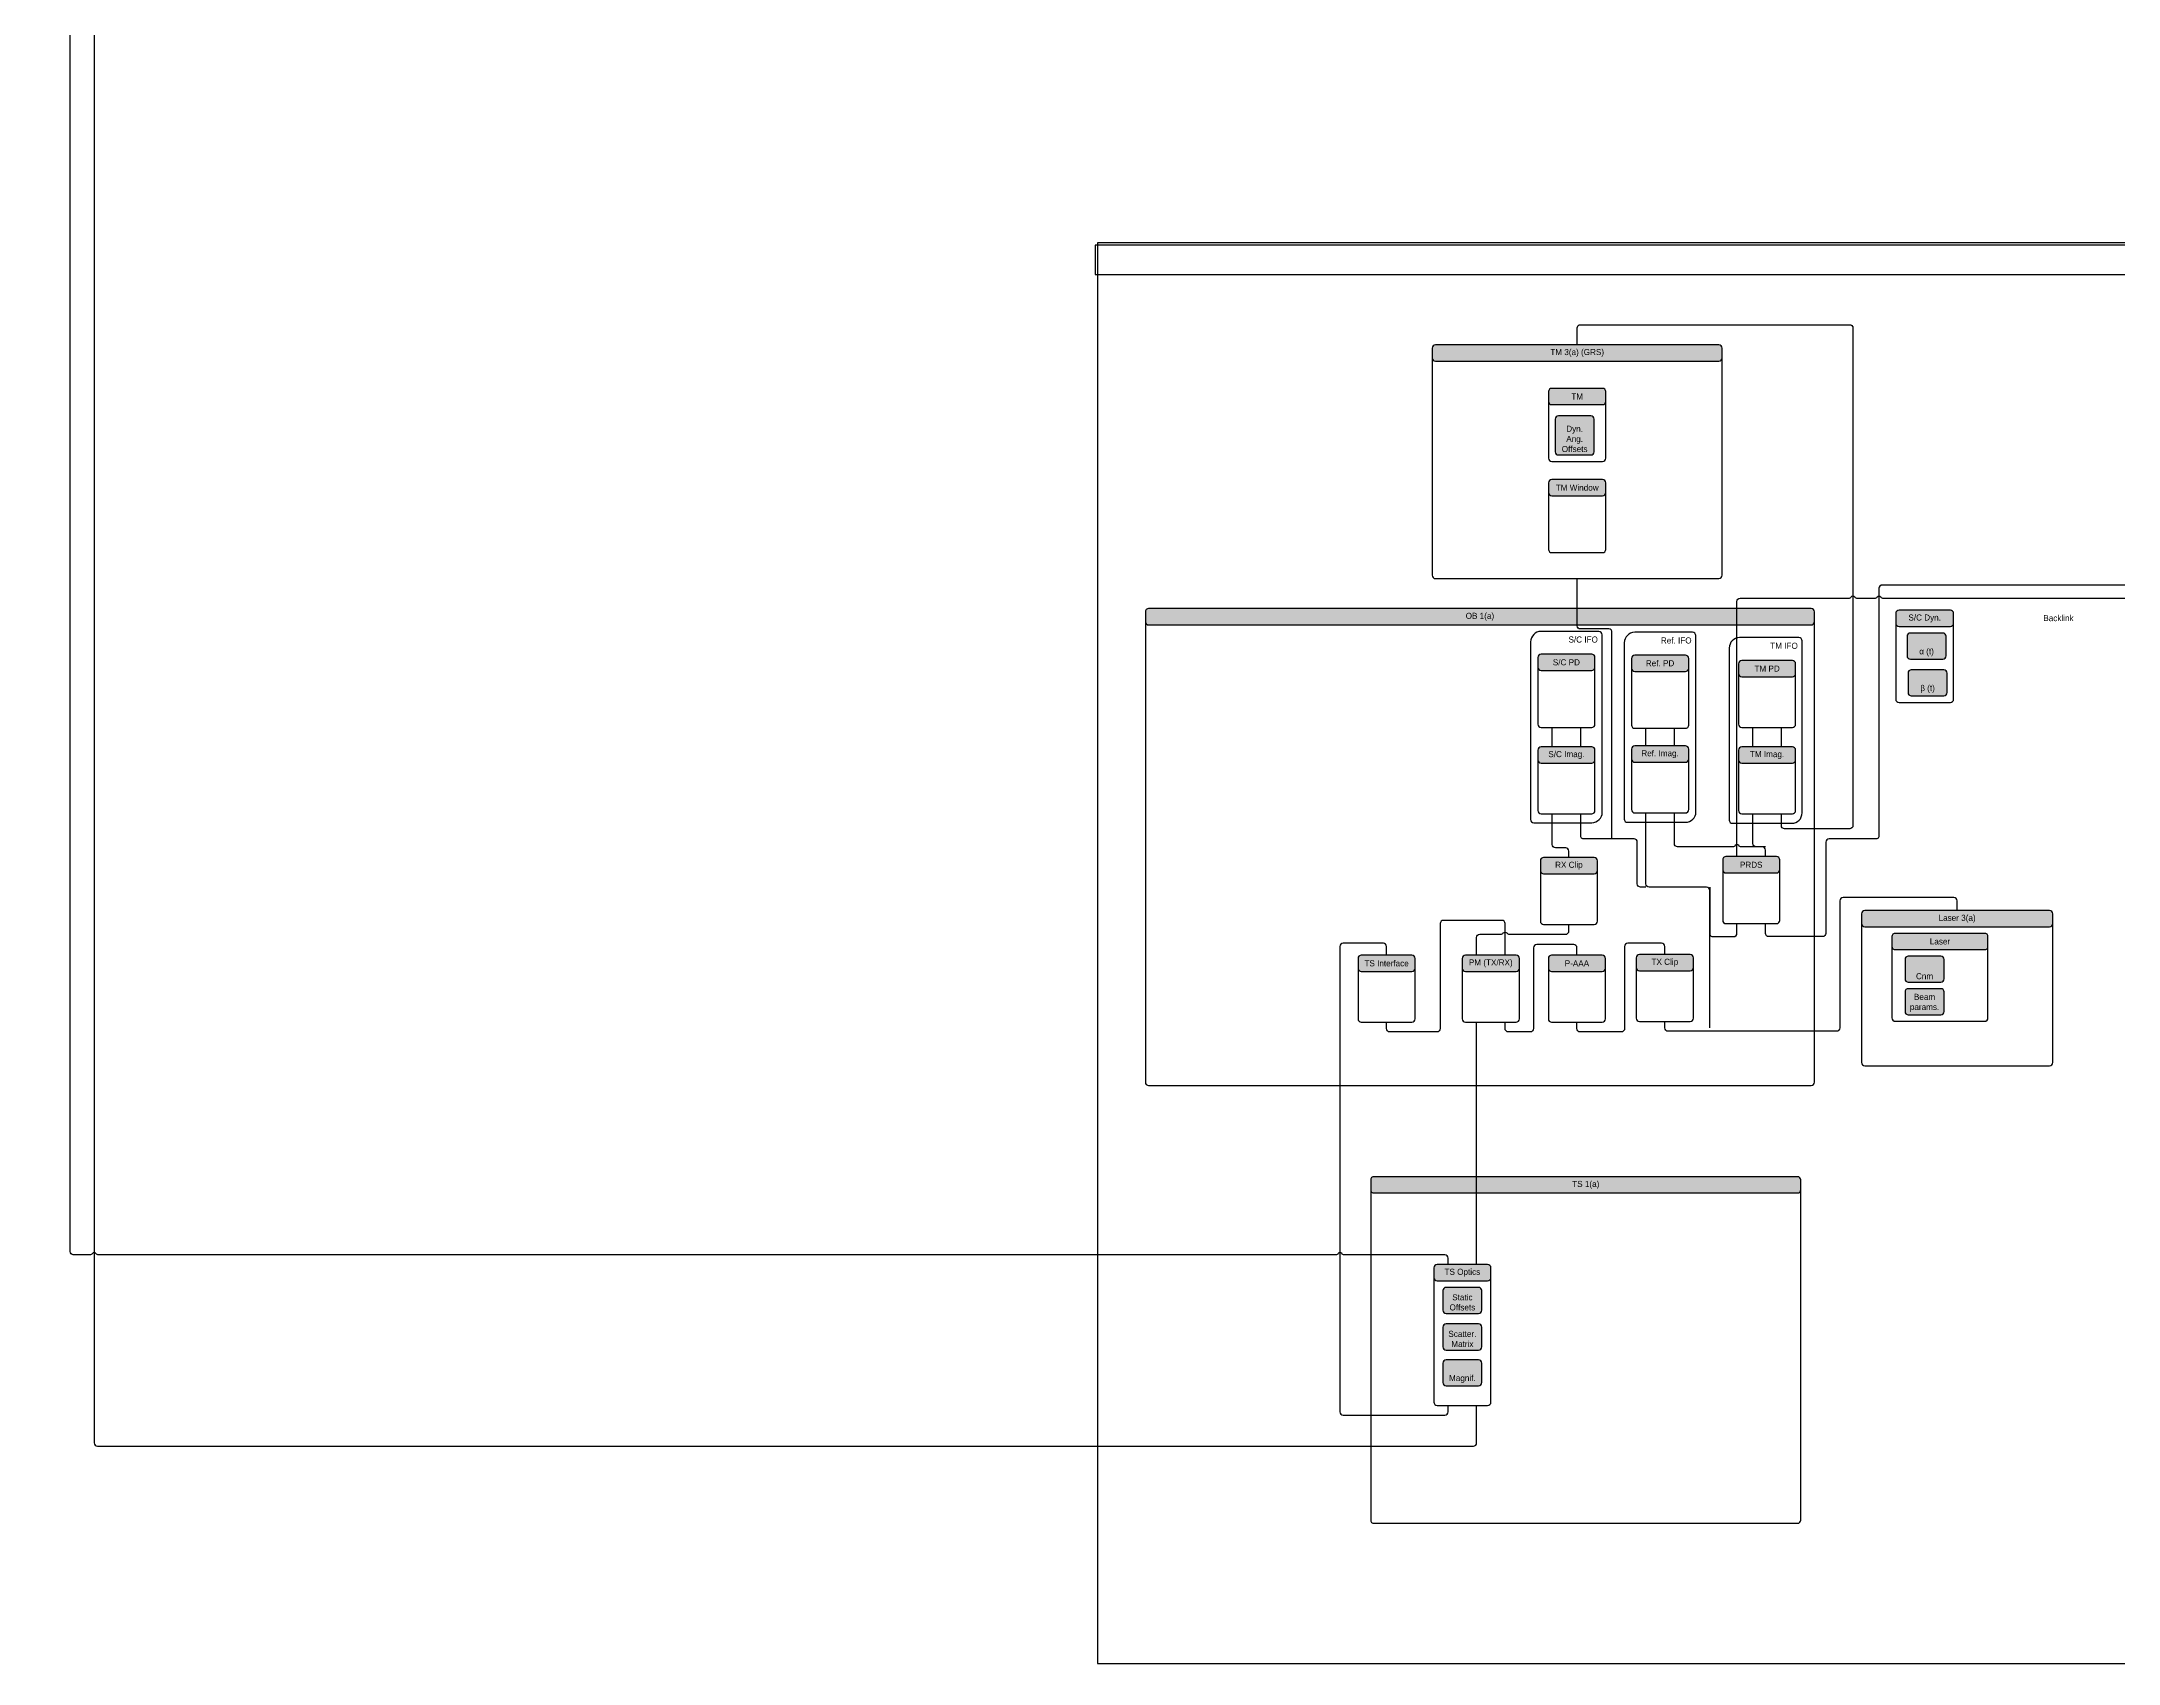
# Model space of a CAD drawing. Extents: x 0.7 to 97.6, y 0.4 to 62.8.
# Drawn here: x 7.48 to 47.35, y 0.45 to 31.59 of the extents above; entities that cross this region are included whole.
import ezdxf

# ---------------------------------------------------------------- set-up
doc = ezdxf.new("R2010")
doc.units = 0
doc.header["$MEASUREMENT"] = 0
for name, color, linetype in [('CONNECTOR', 7, 'CONTINUOUS'), ('FUNCTION_CONTAINER_GROUP', 252, 'CONTINUOUS'), ('FUNCTION_CONTAINERS', 251, 'CONTINUOUS'), ('INPUTS', 7, 'CONTINUOUS'), ('LASER', 7, 'CONTINUOUS'), ('OB', 251, 'CONTINUOUS'), ('S_C', 250, 'CONTINUOUS'), ('TM', 251, 'CONTINUOUS'), ('TS', 251, 'CONTINUOUS')]:
    doc.layers.add(name, color=color, linetype=linetype)
doc.styles.get("Standard").update_dxf_attribs({"font": 'txt.shx'})

msp = doc.modelspace()

# ---------------------------------------------------------------- hatches: boundary and pattern name
at = {"layer": 'FUNCTION_CONTAINERS'}
h = msp.add_hatch(color=253, dxfattribs=at)
h.paths.add_polyline_path([(36.476, 24.616), (37.447, 24.616, 0.414214), (37.51, 24.679), (37.51, 24.866, 0.414214), (37.447, 24.929), (36.962, 24.929), (36.476, 24.929, 0.414214), (36.413, 24.866), (36.413, 24.679, 0.414214)])
edge = h.paths.add_edge_path(flags=0)
edge = h.paths.add_edge_path(flags=0)
edge = h.paths.add_edge_path(flags=0)
h = msp.add_hatch(color=253, dxfattribs=at)
h.paths.add_polyline_path([(36.476, 22.866), (37.447, 22.866, 0.414214), (37.51, 22.929), (37.51, 23.116, 0.414214), (37.447, 23.179), (36.962, 23.179), (36.476, 23.179, 0.414214), (36.413, 23.116), (36.413, 22.929, 0.414214)])
edge = h.paths.add_edge_path(flags=0)
edge = h.paths.add_edge_path(flags=0)
edge = h.paths.add_edge_path(flags=0)
h = msp.add_hatch(color=253, dxfattribs=at)
h.paths.add_polyline_path([(43.14, 20.355), (44.125, 20.355, 0.414214), (44.188, 20.418), (44.188, 20.605, 0.414214), (44.125, 20.668), (43.633, 20.668), (43.14, 20.668, 0.414214), (43.077, 20.605), (43.077, 20.418, 0.414214)])
edge = h.paths.add_edge_path(flags=0)
edge = h.paths.add_edge_path(flags=0)
edge = h.paths.add_edge_path(flags=0)
h = msp.add_hatch(color=253, dxfattribs=at)
h.paths.add_polyline_path([(36.27, 19.511), (37.241, 19.511, 0.414214), (37.303, 19.574), (37.303, 19.761, 0.414214), (37.241, 19.824), (36.755, 19.824), (36.27, 19.824, 0.414214), (36.207, 19.761), (36.207, 19.574, 0.414214)])
edge = h.paths.add_edge_path(flags=0)
edge = h.paths.add_edge_path(flags=0)
edge = h.paths.add_edge_path(flags=0)
h = msp.add_hatch(color=253, dxfattribs=at)
h.paths.add_polyline_path([(38.068, 19.494), (39.039, 19.494, 0.414214), (39.102, 19.556), (39.102, 19.744, 0.414214), (39.039, 19.806), (38.553, 19.806), (38.068, 19.806, 0.414214), (38.005, 19.744), (38.005, 19.556, 0.414214)])
edge = h.paths.add_edge_path(flags=0)
edge = h.paths.add_edge_path(flags=0)
edge = h.paths.add_edge_path(flags=0)
h = msp.add_hatch(color=253, dxfattribs=at)
h.paths.add_polyline_path([(40.121, 19.392), (41.092, 19.392, 0.414214), (41.155, 19.454), (41.155, 19.642, 0.414214), (41.092, 19.704), (40.607, 19.704), (40.121, 19.704, 0.414214), (40.059, 19.642), (40.059, 19.454, 0.414214)])
edge = h.paths.add_edge_path(flags=0)
edge = h.paths.add_edge_path(flags=0)
edge = h.paths.add_edge_path(flags=0)
h = msp.add_hatch(color=253, dxfattribs=at)
h.paths.add_polyline_path([(36.27, 17.731), (37.241, 17.731, 0.414214), (37.303, 17.794), (37.303, 17.981, 0.414214), (37.241, 18.044), (36.755, 18.044), (36.27, 18.044, 0.414214), (36.207, 17.981), (36.207, 17.794, 0.414214)])
edge = h.paths.add_edge_path(flags=0)
edge = h.paths.add_edge_path(flags=0)
edge = h.paths.add_edge_path(flags=0)
h = msp.add_hatch(color=253, dxfattribs=at)
h.paths.add_polyline_path([(38.068, 17.749), (39.039, 17.749, 0.414214), (39.102, 17.812), (39.102, 17.999, 0.414214), (39.039, 18.062), (38.553, 18.062), (38.068, 18.062, 0.414214), (38.005, 17.999), (38.005, 17.812, 0.414214)])
edge = h.paths.add_edge_path(flags=0)
edge = h.paths.add_edge_path(flags=0)
edge = h.paths.add_edge_path(flags=0)
h = msp.add_hatch(color=253, dxfattribs=at)
h.paths.add_polyline_path([(40.121, 17.731), (41.092, 17.731, 0.414214), (41.155, 17.794), (41.155, 17.981, 0.414214), (41.092, 18.044), (40.607, 18.044), (40.121, 18.044, 0.414214), (40.059, 17.981), (40.059, 17.794, 0.414214)])
edge = h.paths.add_edge_path(flags=0)
edge = h.paths.add_edge_path(flags=0)
edge = h.paths.add_edge_path(flags=0)
h = msp.add_hatch(color=253, dxfattribs=at)
h.paths.add_polyline_path([(36.318, 15.606), (37.289, 15.606, 0.414214), (37.352, 15.669), (37.352, 15.856, 0.414214), (37.289, 15.919), (36.803, 15.919), (36.318, 15.919, 0.414214), (36.255, 15.856), (36.255, 15.669, 0.414214)])
edge = h.paths.add_edge_path(flags=0)
edge = h.paths.add_edge_path(flags=0)
edge = h.paths.add_edge_path(flags=0)
h = msp.add_hatch(color=253, dxfattribs=at)
h.paths.add_polyline_path([(39.818, 15.624), (40.789, 15.624, 0.414214), (40.852, 15.687), (40.852, 15.874, 0.414214), (40.789, 15.937), (40.303, 15.937), (39.818, 15.937, 0.414214), (39.755, 15.874), (39.755, 15.687, 0.414214)])
edge = h.paths.add_edge_path(flags=0)
edge = h.paths.add_edge_path(flags=0)
edge = h.paths.add_edge_path(flags=0)
h = msp.add_hatch(color=253, dxfattribs=at)
h.paths.add_polyline_path([(43.068, 14.151), (44.785, 14.151, 0.414214), (44.847, 14.214), (44.847, 14.401, 0.414214), (44.785, 14.464), (43.926, 14.464), (43.068, 14.464, 0.414214), (43.005, 14.401), (43.005, 14.214, 0.414214)])
edge = h.paths.add_edge_path(flags=0)
edge = h.paths.add_edge_path(flags=0)
edge = h.paths.add_edge_path(flags=0)
h = msp.add_hatch(color=253, dxfattribs=at)
h.paths.add_polyline_path([(32.818, 13.731), (33.789, 13.731, 0.414214), (33.852, 13.794), (33.852, 13.981, 0.414214), (33.789, 14.044), (33.303, 14.044), (32.818, 14.044, 0.414214), (32.755, 13.981), (32.755, 13.794, 0.414214)])
edge = h.paths.add_edge_path(flags=0)
edge = h.paths.add_edge_path(flags=0)
edge = h.paths.add_edge_path(flags=0)
h = msp.add_hatch(color=253, dxfattribs=at)
h.paths.add_polyline_path([(34.818, 13.731), (35.789, 13.731, 0.414214), (35.852, 13.794), (35.852, 13.981, 0.414214), (35.789, 14.044), (35.303, 14.044), (34.818, 14.044, 0.414214), (34.755, 13.981), (34.755, 13.794, 0.414214)])
edge = h.paths.add_edge_path(flags=0)
edge = h.paths.add_edge_path(flags=0)
edge = h.paths.add_edge_path(flags=0)
h = msp.add_hatch(color=253, dxfattribs=at)
h.paths.add_polyline_path([(36.471, 13.731), (37.443, 13.731, 0.414214), (37.505, 13.794), (37.505, 13.981, 0.414214), (37.443, 14.044), (36.957, 14.044), (36.471, 14.044, 0.414214), (36.409, 13.981), (36.409, 13.794, 0.414214)])
edge = h.paths.add_edge_path(flags=0)
edge = h.paths.add_edge_path(flags=0)
edge = h.paths.add_edge_path(flags=0)
h = msp.add_hatch(color=253, dxfattribs=at)
h.paths.add_polyline_path([(38.159, 13.744), (39.13, 13.744, 0.414214), (39.193, 13.807), (39.193, 13.994, 0.414214), (39.13, 14.057), (38.645, 14.057), (38.159, 14.057, 0.414214), (38.096, 13.994), (38.096, 13.807, 0.414214)])
edge = h.paths.add_edge_path(flags=0)
edge = h.paths.add_edge_path(flags=0)
edge = h.paths.add_edge_path(flags=0)
h = msp.add_hatch(color=253, dxfattribs=at)
h.paths.add_polyline_path([(34.272, 7.791), (35.243, 7.791, 0.414214), (35.306, 7.854), (35.306, 8.041, 0.414214), (35.243, 8.104), (34.758, 8.104), (34.272, 8.104, 0.414214), (34.21, 8.041), (34.21, 7.854, 0.414214)])
edge = h.paths.add_edge_path(flags=0)
edge = h.paths.add_edge_path(flags=0)
edge = h.paths.add_edge_path(flags=0)
at = {"layer": 'INPUTS'}
for points in [[(36.601, 23.649), (37.226, 23.649, 0.414214), (37.288, 23.711), (37.288, 24.339, 0.414214), (37.226, 24.401), (36.601, 24.401, 0.414214), (36.538, 24.339), (36.538, 23.711, 0.414214)], [(43.357, 19.73), (43.982, 19.73, 0.414214), (44.044, 19.793), (44.044, 20.168, 0.414214), (43.982, 20.23), (43.357, 20.23, 0.414214), (43.294, 20.168), (43.294, 19.793, 0.414214)], [(43.375, 19.024), (44, 19.024, 0.414214), (44.063, 19.087), (44.063, 19.462, 0.414214), (44, 19.524), (43.375, 19.524, 0.414214), (43.313, 19.462), (43.313, 19.087, 0.414214)], [(43.318, 13.526), (43.943, 13.526, 0.414214), (44.005, 13.589), (44.005, 13.964, 0.414214), (43.943, 14.026), (43.318, 14.026, 0.414214), (43.255, 13.964), (43.255, 13.589, 0.414214)], [(43.318, 12.901), (43.943, 12.901, 0.414214), (44.005, 12.964), (44.005, 13.339, 0.414214), (43.943, 13.401), (43.318, 13.401, 0.414214), (43.255, 13.339), (43.255, 12.964, 0.414214)], [(34.445, 7.166), (35.07, 7.166, 0.414214), (35.133, 7.229), (35.133, 7.604, 0.414214), (35.07, 7.666), (34.445, 7.666, 0.414214), (34.383, 7.604), (34.383, 7.229, 0.414214)], [(34.445, 6.464), (35.07, 6.464, 0.414214), (35.133, 6.526), (35.133, 6.901, 0.414214), (35.07, 6.964), (34.445, 6.964, 0.414214), (34.383, 6.901), (34.383, 6.526, 0.414214)], [(34.445, 5.776), (35.07, 5.776, 0.414214), (35.133, 5.839), (35.133, 6.214, 0.414214), (35.07, 6.276), (34.445, 6.276, 0.414214), (34.383, 6.214), (34.383, 5.839, 0.414214)]]:
    msp.add_hatch(color=254, dxfattribs=at).paths.add_polyline_path(points)
at = {"layer": 'LASER'}
h = msp.add_hatch(color=110, dxfattribs=at)
h.paths.add_polyline_path([(42.483, 14.589), (46.028, 14.589, 0.414214), (46.09, 14.651), (46.09, 14.839, 0.414214), (46.028, 14.901), (44.255, 14.901), (42.483, 14.901, 0.414214), (42.42, 14.839), (42.42, 14.651, 0.414214)])
edge = h.paths.add_edge_path(flags=0)
edge = h.paths.add_edge_path(flags=0)
edge = h.paths.add_edge_path(flags=0)
at = {"layer": 'OB'}
h = msp.add_hatch(color=7, dxfattribs=at)
h.paths.add_polyline_path([(28.735, 20.386), (41.454, 20.386, 0.414214), (41.517, 20.449), (41.517, 20.636, 0.414214), (41.454, 20.699), (35.095, 20.699), (28.735, 20.699, 0.414214), (28.673, 20.636), (28.673, 20.449, 0.414214)])
edge = h.paths.add_edge_path(flags=0)
edge = h.paths.add_edge_path(flags=0)
edge = h.paths.add_edge_path(flags=0)
at = {"layer": 'TM'}
h = msp.add_hatch(color=253, dxfattribs=at)
h.paths.add_polyline_path([(34.24, 25.452), (39.684, 25.452, 0.414214), (39.746, 25.515), (39.746, 25.702, 0.414214), (39.684, 25.765), (36.962, 25.765), (34.24, 25.765, 0.414214), (34.177, 25.702), (34.177, 25.515, 0.414214)])
edge = h.paths.add_edge_path(flags=0)
edge = h.paths.add_edge_path(flags=0)
edge = h.paths.add_edge_path(flags=0)
at = {"layer": 'TS'}
h = msp.add_hatch(color=253, dxfattribs=at)
h.paths.add_polyline_path([(33.061, 9.479), (41.193, 9.479, 0.414214), (41.255, 9.541), (41.255, 9.729, 0.414214), (41.193, 9.791), (37.127, 9.791), (33.061, 9.791, 0.414214), (32.998, 9.729), (32.998, 9.541, 0.414214)])
edge = h.paths.add_edge_path(flags=0)
edge = h.paths.add_edge_path(flags=0)
edge = h.paths.add_edge_path(flags=0)

# ---------------------------------------------------------------- linework, layer by layer
at = {"layer": 'CONNECTOR', "linetype": 'CONTINUOUS'}
for p, q in [((36.481, 18.044), (36.481, 18.419)), ((37.029, 18.044), (37.029, 18.419)), ((38.279, 18.062), (38.279, 18.401)), ((38.827, 18.062), (38.827, 18.401)), ((40.333, 18.044), (40.333, 18.419)), ((40.881, 18.044), (40.881, 18.419))]:
    msp.add_line(p, q, dxfattribs=at)
for points in [[(7.484, 43.113), (7.484, 43.238, -0.414214), (7.546, 43.301), (8.431, 43.301, -0.414214), (8.493, 43.238), (8.493, 4.682, 0.414214), (8.556, 4.619), (34.969, 4.619, 0.414214), (35.032, 4.682), (35.032, 5.401)], [(34.484, 8.104), (34.484, 8.229, 0.414214), (34.421, 8.291), (32.491, 8.291, -0.236068), (32.441, 8.316, 0.5), (32.375, 8.316, -0.236068), (32.325, 8.291), (8.577, 8.291, -0.236068), (8.527, 8.316, 0.5), (8.46, 8.316, -0.236068), (8.41, 8.291), (8.094, 8.291, -0.414214), (8.032, 8.354), (8.032, 40.411)], [(36.962, 25.765), (36.962, 26.089, -0.414214), (37.024, 26.151), (42.193, 26.151, -0.414214), (42.255, 26.089), (42.255, 16.533, -0.414214), (42.193, 16.47), (40.943, 16.47, -0.414214), (40.881, 16.533), (40.881, 16.759)], [(37.63, 16.276), (37.63, 20.245, 0.414214), (37.568, 20.308), (37.024, 20.308, -0.414214), (36.962, 20.37), (36.962, 21.276)], [(59.571, 15.951), (59.571, 16.214, 0.414214), (59.508, 16.276), (59.193, 16.276, -0.414214), (59.13, 16.339), (59.13, 21.089, 0.414214), (59.068, 21.151), (56.586, 21.151, -0.236068), (56.536, 21.176, 0.5), (56.47, 21.176, -0.236068), (56.42, 21.151), (42.818, 21.151, 0.414214), (42.755, 21.089), (42.755, 16.339, -0.414214), (42.693, 16.276), (41.797, 16.276, 0.414214), (41.734, 16.214), (41.734, 14.464, -0.414214), (41.672, 14.401), (40.64, 14.401, -0.414214), (40.577, 14.464), (40.577, 14.651)], [(40.029, 15.937), (40.029, 20.839, -0.414214), (40.092, 20.901), (42.172, 20.901, 0.236068), (42.222, 20.926, -0.5), (42.289, 20.926, 0.236068), (42.339, 20.901), (42.672, 20.901, 0.236068), (42.722, 20.926, -0.5), (42.789, 20.926, 0.236068), (42.839, 20.901), (56.42, 20.901, 0.236068)], [(36.803, 15.919), (36.803, 16.044, 0.414214), (36.741, 16.106), (36.544, 16.106, -0.414214), (36.481, 16.169), (36.481, 16.759)], [(38.279, 15.352), (38.179, 15.352, -0.414214), (38.116, 15.414), (38.116, 16.214, 0.414214), (38.054, 16.276), (37.092, 16.276, -0.414214), (37.029, 16.339), (37.029, 16.759)], [(39.505, 12.651), (39.505, 15.289, 0.414214), (39.443, 15.352), (38.342, 15.352, -0.414214), (38.279, 15.414), (38.279, 16.776)], [(40.577, 15.937), (40.577, 16.062, 0.414214), (40.515, 16.124), (40.113, 16.124, -0.236068), (40.063, 16.149, 0.5), (39.996, 16.149, -0.236068), (39.946, 16.124), (38.89, 16.124, -0.414214), (38.827, 16.187), (38.827, 16.776)], [(40.577, 16.124), (40.395, 16.124, -0.414214), (40.333, 16.187), (40.333, 16.759)], [(44.255, 14.901), (44.255, 15.089, 0.414214), (44.193, 15.151), (42.068, 15.151, 0.414214), (42.005, 15.089), (42.005, 12.647, -0.414214), (41.943, 12.584), (38.707, 12.584, -0.414214), (38.645, 12.647), (38.645, 12.772)], [(39.505, 15.352), (39.505, 14.464, 0.414214), (39.568, 14.401), (39.967, 14.401, 0.414214), (40.029, 14.464), (40.029, 14.651)], [(35.577, 14.044), (35.577, 14.651, 0.414214), (35.515, 14.714), (34.396, 14.714, 0.414214), (34.333, 14.651), (34.333, 12.634, -0.414214), (34.271, 12.571), (33.366, 12.571, -0.414214), (33.303, 12.634), (33.303, 12.759)], [(35.029, 14.044), (35.029, 14.384, -0.414214), (35.092, 14.446), (35.494, 14.446, 0.236068), (35.544, 14.471, -0.5), (35.611, 14.471, 0.236068), (35.661, 14.446), (36.741, 14.446, 0.414214), (36.803, 14.509), (36.803, 14.634)], [(33.303, 14.044), (33.303, 14.214, 0.414214), (33.241, 14.276), (32.47, 14.276, 0.414214), (32.408, 14.214), (32.408, 5.276, 0.414214), (32.47, 5.214), (34.421, 5.214, 0.414214), (34.484, 5.276), (34.484, 5.401)], [(36.957, 14.044), (36.957, 14.188, 0.414214), (36.895, 14.25), (36.185, 14.25, 0.414214), (36.122, 14.188), (36.122, 12.634, -0.414214), (36.06, 12.571), (35.64, 12.571, -0.414214), (35.577, 12.634), (35.577, 12.759)], [(38.645, 14.057), (38.645, 14.214, 0.414214), (38.582, 14.276), (37.935, 14.276, 0.414214), (37.872, 14.214), (37.872, 12.634, -0.414214), (37.81, 12.571), (37.02, 12.571, -0.414214), (36.957, 12.634), (36.957, 12.759)], [(35.032, 8.104), (35.032, 8.29, 0.414214), (35.031, 8.291, -0.414214), (35.029, 8.293), (35.029, 12.759)]]:
    msp.add_lwpolyline(points, format="xyb", dxfattribs=at)
at = {"layer": 'FUNCTION_CONTAINER_GROUP', "linetype": 'CONTINUOUS'}
for points in [[(36.13, 16.589), (37.243, 16.589, 0.4142), (37.443, 16.789), (37.443, 20.199, 0.414214), (37.38, 20.261), (36.268, 20.261, 0.4142), (36.068, 20.061), (36.068, 16.651, 0.414214)], [(37.928, 16.596), (39.041, 16.596, 0.4142), (39.241, 16.796), (39.241, 20.181, 0.414214), (39.178, 20.244), (38.066, 20.244, 0.4142), (37.866, 20.044), (37.866, 16.658, 0.414214)], [(39.943, 16.577), (41.08, 16.577, 0.4142), (41.28, 16.777), (41.28, 20.079, 0.414214), (41.217, 20.142), (40.08, 20.142, 0.4142), (39.88, 19.942), (39.88, 16.64, 0.414214)]]:
    msp.add_lwpolyline(points, format="xyb", close=True, dxfattribs=at)
at = {"layer": 'FUNCTION_CONTAINERS', "linetype": 'CONTINUOUS'}
for points in [[(36.476, 23.524), (36.962, 23.524), (37.447, 23.524, 0.414214), (37.51, 23.586), (37.51, 24.866, 0.414214), (37.447, 24.929), (36.962, 24.929), (36.476, 24.929, 0.414214), (36.413, 24.866), (36.413, 23.586, 0.414214)], [(36.476, 24.616), (37.447, 24.616, 0.414214), (37.51, 24.679), (37.51, 24.866, 0.414214), (37.447, 24.929), (36.962, 24.929), (36.476, 24.929, 0.414214), (36.413, 24.866), (36.413, 24.679, 0.414214)], [(36.476, 21.774), (36.962, 21.774), (37.447, 21.774, 0.414214), (37.51, 21.836), (37.51, 23.116, 0.414214), (37.447, 23.179), (36.962, 23.179), (36.476, 23.179, 0.414214), (36.413, 23.116), (36.413, 21.836, 0.414214)], [(36.476, 22.866), (37.447, 22.866, 0.414214), (37.51, 22.929), (37.51, 23.116, 0.414214), (37.447, 23.179), (36.962, 23.179), (36.476, 23.179, 0.414214), (36.413, 23.116), (36.413, 22.929, 0.414214)], [(43.14, 18.899), (43.633, 18.899), (44.125, 18.899, 0.414214), (44.188, 18.962), (44.188, 20.605, 0.414214), (44.125, 20.668), (43.633, 20.668), (43.14, 20.668, 0.414214), (43.077, 20.605), (43.077, 18.962, 0.414214)], [(43.14, 20.355), (44.125, 20.355, 0.414214), (44.188, 20.418), (44.188, 20.605, 0.414214), (44.125, 20.668), (43.633, 20.668), (43.14, 20.668, 0.414214), (43.077, 20.605), (43.077, 20.418, 0.414214)], [(36.27, 18.419), (36.755, 18.419), (37.241, 18.419, 0.414214), (37.303, 18.481), (37.303, 19.761, 0.414214), (37.241, 19.824), (36.755, 19.824), (36.27, 19.824, 0.414214), (36.207, 19.761), (36.207, 18.481, 0.414214)], [(36.27, 19.511), (37.241, 19.511, 0.414214), (37.303, 19.574), (37.303, 19.761, 0.414214), (37.241, 19.824), (36.755, 19.824), (36.27, 19.824, 0.414214), (36.207, 19.761), (36.207, 19.574, 0.414214)], [(38.068, 18.401), (38.553, 18.401), (39.039, 18.401, 0.414214), (39.102, 18.464), (39.102, 19.744, 0.414214), (39.039, 19.806), (38.553, 19.806), (38.068, 19.806, 0.414214), (38.005, 19.744), (38.005, 18.464, 0.414214)], [(38.068, 19.494), (39.039, 19.494, 0.414214), (39.102, 19.556), (39.102, 19.744, 0.414214), (39.039, 19.806), (38.553, 19.806), (38.068, 19.806, 0.414214), (38.005, 19.744), (38.005, 19.556, 0.414214)], [(40.121, 18.419), (40.607, 18.419), (41.092, 18.419, 0.414214), (41.155, 18.481), (41.155, 19.642, 0.414214), (41.092, 19.704), (40.607, 19.704), (40.121, 19.704, 0.414214), (40.059, 19.642), (40.059, 18.481, 0.414214)], [(40.121, 19.392), (41.092, 19.392, 0.414214), (41.155, 19.454), (41.155, 19.642, 0.414214), (41.092, 19.704), (40.607, 19.704), (40.121, 19.704, 0.414214), (40.059, 19.642), (40.059, 19.454, 0.414214)], [(36.27, 16.759), (36.755, 16.759), (37.241, 16.759, 0.414214), (37.303, 16.821), (37.303, 17.981, 0.414214), (37.241, 18.044), (36.755, 18.044), (36.27, 18.044, 0.414214), (36.207, 17.981), (36.207, 16.821, 0.414214)], [(36.27, 17.731), (37.241, 17.731, 0.414214), (37.303, 17.794), (37.303, 17.981, 0.414214), (37.241, 18.044), (36.755, 18.044), (36.27, 18.044, 0.414214), (36.207, 17.981), (36.207, 17.794, 0.414214)], [(38.068, 16.776), (38.553, 16.776), (39.039, 16.776, 0.414214), (39.102, 16.839), (39.102, 17.999, 0.414214), (39.039, 18.062), (38.553, 18.062), (38.068, 18.062, 0.414214), (38.005, 17.999), (38.005, 16.839, 0.414214)], [(38.068, 17.749), (39.039, 17.749, 0.414214), (39.102, 17.812), (39.102, 17.999, 0.414214), (39.039, 18.062), (38.553, 18.062), (38.068, 18.062, 0.414214), (38.005, 17.999), (38.005, 17.812, 0.414214)], [(40.121, 16.759), (40.607, 16.759), (41.092, 16.759, 0.414214), (41.155, 16.821), (41.155, 17.981, 0.414214), (41.092, 18.044), (40.607, 18.044), (40.121, 18.044, 0.414214), (40.059, 17.981), (40.059, 16.821, 0.414214)], [(40.121, 17.731), (41.092, 17.731, 0.414214), (41.155, 17.794), (41.155, 17.981, 0.414214), (41.092, 18.044), (40.607, 18.044), (40.121, 18.044, 0.414214), (40.059, 17.981), (40.059, 17.794, 0.414214)], [(36.318, 14.634), (36.803, 14.634), (37.289, 14.634, 0.414214), (37.352, 14.696), (37.352, 15.856, 0.414214), (37.289, 15.919), (36.803, 15.919), (36.318, 15.919, 0.414214), (36.255, 15.856), (36.255, 14.696, 0.414214)], [(36.318, 15.606), (37.289, 15.606, 0.414214), (37.352, 15.669), (37.352, 15.856, 0.414214), (37.289, 15.919), (36.803, 15.919), (36.318, 15.919, 0.414214), (36.255, 15.856), (36.255, 15.669, 0.414214)], [(39.818, 14.651), (40.303, 14.651), (40.789, 14.651, 0.414214), (40.852, 14.714), (40.852, 15.874, 0.414214), (40.789, 15.937), (40.303, 15.937), (39.818, 15.937, 0.414214), (39.755, 15.874), (39.755, 14.714, 0.414214)], [(39.818, 15.624), (40.789, 15.624, 0.414214), (40.852, 15.687), (40.852, 15.874, 0.414214), (40.789, 15.937), (40.303, 15.937), (39.818, 15.937, 0.414214), (39.755, 15.874), (39.755, 15.687, 0.414214)], [(43.068, 12.776), (43.926, 12.776), (44.785, 12.776, 0.414214), (44.847, 12.839), (44.847, 14.401, 0.414214), (44.785, 14.464), (43.926, 14.464), (43.068, 14.464, 0.414214), (43.005, 14.401), (43.005, 12.839, 0.414214)], [(43.068, 14.151), (44.785, 14.151, 0.414214), (44.847, 14.214), (44.847, 14.401, 0.414214), (44.785, 14.464), (43.926, 14.464), (43.068, 14.464, 0.414214), (43.005, 14.401), (43.005, 14.214, 0.414214)], [(32.818, 12.759), (33.303, 12.759), (33.789, 12.759, 0.414214), (33.852, 12.821), (33.852, 13.981, 0.414214), (33.789, 14.044), (33.303, 14.044), (32.818, 14.044, 0.414214), (32.755, 13.981), (32.755, 12.821, 0.414214)], [(32.818, 13.731), (33.789, 13.731, 0.414214), (33.852, 13.794), (33.852, 13.981, 0.414214), (33.789, 14.044), (33.303, 14.044), (32.818, 14.044, 0.414214), (32.755, 13.981), (32.755, 13.794, 0.414214)], [(34.818, 12.759), (35.303, 12.759), (35.789, 12.759, 0.414214), (35.852, 12.821), (35.852, 13.981, 0.414214), (35.789, 14.044), (35.303, 14.044), (34.818, 14.044, 0.414214), (34.755, 13.981), (34.755, 12.821, 0.414214)], [(34.818, 13.731), (35.789, 13.731, 0.414214), (35.852, 13.794), (35.852, 13.981, 0.414214), (35.789, 14.044), (35.303, 14.044), (34.818, 14.044, 0.414214), (34.755, 13.981), (34.755, 13.794, 0.414214)], [(36.471, 12.759), (36.957, 12.759), (37.443, 12.759, 0.414214), (37.505, 12.821), (37.505, 13.981, 0.414214), (37.443, 14.044), (36.957, 14.044), (36.471, 14.044, 0.414214), (36.409, 13.981), (36.409, 12.821, 0.414214)], [(36.471, 13.731), (37.443, 13.731, 0.414214), (37.505, 13.794), (37.505, 13.981, 0.414214), (37.443, 14.044), (36.957, 14.044), (36.471, 14.044, 0.414214), (36.409, 13.981), (36.409, 13.794, 0.414214)], [(38.159, 12.772), (38.645, 12.772), (39.13, 12.772, 0.414214), (39.193, 12.834), (39.193, 13.994, 0.414214), (39.13, 14.057), (38.645, 14.057), (38.159, 14.057, 0.414214), (38.096, 13.994), (38.096, 12.834, 0.414214)], [(38.159, 13.744), (39.13, 13.744, 0.414214), (39.193, 13.807), (39.193, 13.994, 0.414214), (39.13, 14.057), (38.645, 14.057), (38.159, 14.057, 0.414214), (38.096, 13.994), (38.096, 13.807, 0.414214)], [(34.272, 5.401), (34.758, 5.401), (35.243, 5.401, 0.414214), (35.306, 5.464), (35.306, 8.041, 0.414214), (35.243, 8.104), (34.758, 8.104), (34.272, 8.104, 0.414214), (34.21, 8.041), (34.21, 5.464, 0.414214)], [(34.272, 7.791), (35.243, 7.791, 0.414214), (35.306, 7.854), (35.306, 8.041, 0.414214), (35.243, 8.104), (34.758, 8.104), (34.272, 8.104, 0.414214), (34.21, 8.041), (34.21, 7.854, 0.414214)]]:
    msp.add_lwpolyline(points, format="xyb", close=True, dxfattribs=at)
at = {"layer": 'INPUTS', "linetype": 'CONTINUOUS'}
for points in [[(36.601, 23.649), (37.226, 23.649, 0.414214), (37.288, 23.711), (37.288, 24.339, 0.414214), (37.226, 24.401), (36.601, 24.401, 0.414214), (36.538, 24.339), (36.538, 23.711, 0.414214)], [(43.357, 19.73), (43.982, 19.73, 0.414214), (44.044, 19.793), (44.044, 20.168, 0.414214), (43.982, 20.23), (43.357, 20.23, 0.414214), (43.294, 20.168), (43.294, 19.793, 0.414214)], [(43.375, 19.024), (44, 19.024, 0.414214), (44.063, 19.087), (44.063, 19.462, 0.414214), (44, 19.524), (43.375, 19.524, 0.414214), (43.313, 19.462), (43.313, 19.087, 0.414214)], [(43.318, 13.526), (43.943, 13.526, 0.414214), (44.005, 13.589), (44.005, 13.964, 0.414214), (43.943, 14.026), (43.318, 14.026, 0.414214), (43.255, 13.964), (43.255, 13.589, 0.414214)], [(43.318, 12.901), (43.943, 12.901, 0.414214), (44.005, 12.964), (44.005, 13.339, 0.414214), (43.943, 13.401), (43.318, 13.401, 0.414214), (43.255, 13.339), (43.255, 12.964, 0.414214)], [(34.445, 7.166), (35.07, 7.166, 0.414214), (35.133, 7.229), (35.133, 7.604, 0.414214), (35.07, 7.666), (34.445, 7.666, 0.414214), (34.383, 7.604), (34.383, 7.229, 0.414214)], [(34.445, 6.464), (35.07, 6.464, 0.414214), (35.133, 6.526), (35.133, 6.901, 0.414214), (35.07, 6.964), (34.445, 6.964, 0.414214), (34.383, 6.901), (34.383, 6.526, 0.414214)], [(34.445, 5.776), (35.07, 5.776, 0.414214), (35.133, 5.839), (35.133, 6.214, 0.414214), (35.07, 6.276), (34.445, 6.276, 0.414214), (34.383, 6.214), (34.383, 5.839, 0.414214)]]:
    msp.add_lwpolyline(points, format="xyb", close=True, dxfattribs=at)
at = {"layer": 'LASER', "linetype": 'CONTINUOUS'}
for points in [[(42.483, 11.923), (44.255, 11.923), (46.028, 11.923, 0.414214), (46.09, 11.985), (46.09, 14.839, 0.414214), (46.028, 14.901), (44.255, 14.901), (42.483, 14.901, 0.414214), (42.42, 14.839), (42.42, 11.985, 0.414214)], [(42.483, 14.589), (46.028, 14.589, 0.414214), (46.09, 14.651), (46.09, 14.839, 0.414214), (46.028, 14.901), (44.255, 14.901), (42.483, 14.901, 0.414214), (42.42, 14.839), (42.42, 14.651, 0.414214)]]:
    msp.add_lwpolyline(points, format="xyb", close=True, dxfattribs=at)
at = {"layer": 'OB', "linetype": 'CONTINUOUS'}
for points in [[(28.735, 11.543), (35.095, 11.543), (41.454, 11.543, 0.414214), (41.517, 11.605), (41.517, 20.636, 0.414214), (41.454, 20.699), (35.095, 20.699), (28.735, 20.699, 0.414214), (28.673, 20.636), (28.673, 11.605, 0.414214)], [(28.735, 20.386), (41.454, 20.386, 0.414214), (41.517, 20.449), (41.517, 20.636, 0.414214), (41.454, 20.699), (35.095, 20.699), (28.735, 20.699, 0.414214), (28.673, 20.636), (28.673, 20.449, 0.414214)]]:
    msp.add_lwpolyline(points, format="xyb", close=True, dxfattribs=at)
at = {"layer": 'S_C', "linetype": 'CONTINUOUS'}
for points in [[(27.708, 27.112), (49.143, 27.112), (70.577, 27.112), (70.577, 27.675), (49.143, 27.675), (27.708, 27.675)], [(27.755, 0.445), (49.143, 0.445), (70.53, 0.445), (70.53, 27.722), (49.143, 27.722), (27.755, 27.722)]]:
    msp.add_lwpolyline(points, close=True, dxfattribs=at)
at = {"layer": 'TM', "linetype": 'CONTINUOUS'}
for points in [[(34.24, 21.276), (36.962, 21.276), (39.684, 21.276, 0.414214), (39.746, 21.339), (39.746, 25.702, 0.414214), (39.684, 25.765), (36.962, 25.765), (34.24, 25.765, 0.414214), (34.177, 25.702), (34.177, 21.339, 0.414214)], [(34.24, 25.452), (39.684, 25.452, 0.414214), (39.746, 25.515), (39.746, 25.702, 0.414214), (39.684, 25.765), (36.962, 25.765), (34.24, 25.765, 0.414214), (34.177, 25.702), (34.177, 25.515, 0.414214)]]:
    msp.add_lwpolyline(points, format="xyb", close=True, dxfattribs=at)
at = {"layer": 'TS', "linetype": 'CONTINUOUS'}
for points in [[(33.061, 3.137), (37.127, 3.137), (41.193, 3.137, 0.414214), (41.255, 3.199), (41.255, 9.729, 0.414214), (41.193, 9.791), (37.127, 9.791), (33.061, 9.791, 0.414214), (32.998, 9.729), (32.998, 3.199, 0.414214)], [(33.061, 9.479), (41.193, 9.479, 0.414214), (41.255, 9.541), (41.255, 9.729, 0.414214), (41.193, 9.791), (37.127, 9.791), (33.061, 9.791, 0.414214), (32.998, 9.729), (32.998, 9.541, 0.414214)]]:
    msp.add_lwpolyline(points, format="xyb", close=True, dxfattribs=at)

# ---------------------------------------------------------------- texts
at = {"layer": 'CONNECTOR', "insert": (46.2, 20.457), "char_height": 0.1167, "width": 2.11111, "attachment_point": 8}
msp.add_mtext('\\C89;\\fFranklin Gothic Book|b0|i0|;\\H0.11670010909438;Backlink', dxfattribs=at)
at = {"layer": 'FUNCTION_CONTAINER_GROUP', "char_height": 0.1167, "attachment_point": 6}
for s, insert, width in [('\\C7;\\fFranklin Gothic Book|b0|i0|;\\H0.11670010909438;S/C IFO', (37.359, 20.105), 1.375), ('\\C7;\\fFranklin Gothic Book|b0|i0|;\\H0.11670010909438;Ref. IFO', (39.158, 20.087), 1.375), ('\\C7;\\fFranklin Gothic Book|b0|i0|;\\H0.11670010909438;TM IFO', (41.197, 19.985), 1.39966)]:
    msp.add_mtext(s, dxfattribs=dict(at, insert=insert, width=width))
at = {"layer": 'FUNCTION_CONTAINERS', "char_height": 0.1167, "attachment_point": 5}
for s, insert, width in [('\\C7;\\fFranklin Gothic Book|b0|i0|;\\H0.11670010909438;TM', (36.962, 24.772), 1.09633), ('\\C7;\\fFranklin Gothic Book|b0|i0|;\\H0.11670010909438;TM Window', (36.962, 23.022), 1.09633), ('\\C7;\\fFranklin Gothic Book|b0|i0|;\\H0.11670010909438;S/C Dyn.', (43.633, 20.511), 1.11067), ('\\C7;\\fFranklin Gothic Book|b0|i0|;\\H0.11670010909438;S/C PD ', (36.755, 19.668), 1.09633), ('\\C7;\\fFranklin Gothic Book|b0|i0|;\\H0.11670010909438;Ref. PD', (38.553, 19.65), 1.09633), ('\\C7;\\fFranklin Gothic Book|b0|i0|;\\H0.11670010909438;TM PD', (40.607, 19.548), 1.09633), ('\\C7;\\fFranklin Gothic Book|b0|i0|;\\H0.11670010909438;S/C Imag.', (36.755, 17.888), 1.09633), ('\\C7;\\fFranklin Gothic Book|b0|i0|;\\H0.11670010909438;Ref. Imag. ', (38.553, 17.905), 1.09633), ('\\C7;\\fFranklin Gothic Book|b0|i0|;\\H0.11670010909438;TM Imag. ', (40.607, 17.888), 1.09633), ('\\C7;\\fFranklin Gothic Book|b0|i0|;\\H0.11670010909438;RX Clip', (36.803, 15.763), 1.09633), ('\\C7;\\fFranklin Gothic Book|b0|i0|;\\H0.11670010909438;PRDS', (40.303, 15.78), 1.09633), ('\\C7;\\fFranklin Gothic Book|b0|i0|;\\H0.11670010909438;Laser', (43.926, 14.308), 1.8422), ('\\C7;\\fFranklin Gothic Book|b0|i0|;\\H0.11670010909438;PM (TX/RX)', (35.303, 13.888), 1.09633), ('\\C7;\\fFranklin Gothic Book|b0|i0|;\\H0.11670010909438;TX Clip', (38.645, 13.9), 1.09633), ('\\C7;\\fFranklin Gothic Book|b0|i0|;\\H0.11670010909438;TS Interface', (33.303, 13.888), 1.09633), ('\\C7;\\fFranklin Gothic Book|b0|i0|;\\H0.11670010909438;P-AAA', (36.957, 13.888), 1.09633), ('\\C7;\\fFranklin Gothic Book|b0|i0|;\\H0.11670010909438;TS Optics', (34.758, 7.948), 1.09633)]:
    msp.add_mtext(s, dxfattribs=dict(at, insert=insert, width=width))
at = {"layer": 'INPUTS', "width": 0.75, "attachment_point": 8}
for s, insert, char_height in [('\\C89;\\fFranklin Gothic Book|b0|i0|;\\H0.11670010909438;Dyn. \\PAng. \\POffsets', (36.913, 23.704), 0.1167), ('\\C89;\\fSymbol|b0|i0|;\\H0.11556077748537;a\\fFranklin Gothic Book|b0|i0|;\\H0.11670010909438; (t)', (43.669, 19.786), 0.11556), ('\\C89;\\fSymbol|b0|i0|;\\H0.11556077748537;b\\fFranklin Gothic Book|b0|i0|;\\H0.11670010909438; (t)', (43.688, 19.08), 0.11556), ('\\C89;\\fFranklin Gothic Book|b0|i0|;\\H0.11670010909438;Cnm', (43.63, 13.582), 0.1167), ('\\C89;\\fFranklin Gothic Book|b0|i0|;\\H0.11670010909438;Beam \\Pparams.', (43.63, 12.957), 0.1167), ('\\C89;\\fFranklin Gothic Book|b0|i0|;\\H0.11670010909438;Static \\POffsets', (34.758, 7.222), 0.1167), ('\\C89;\\fFranklin Gothic Book|b0|i0|;\\H0.11670010909438;Scatter.\\PMatrix', (34.758, 6.519), 0.1167), ('\\C89;\\fFranklin Gothic Book|b0|i0|;\\H0.11670010909438;Magnif.', (34.758, 5.832), 0.1167)]:
    msp.add_mtext(s, dxfattribs=dict(at, insert=insert, char_height=char_height))
at = {"layer": 'LASER', "insert": (44.255, 14.745), "char_height": 0.1167, "width": 3.66972, "attachment_point": 5}
msp.add_mtext('\\C7;\\fFranklin Gothic Book|b0|i0|;\\H0.11670010909438;Laser 3(a)', dxfattribs=at)
at = {"layer": 'OB', "insert": (35.095, 20.543), "char_height": 0.1167, "width": 12.84404, "attachment_point": 5}
msp.add_mtext('\\C89;\\fFranklin Gothic Book|b0|i0|;\\H0.11670010909438;OB 1(a)', dxfattribs=at)
at = {"layer": 'TM', "insert": (36.962, 25.608), "char_height": 0.1167, "width": 5.56881, "attachment_point": 5}
msp.add_mtext('\\C7;\\fFranklin Gothic Book|b0|i0|;\\H0.11670010909438;TM 3(a) (GRS)', dxfattribs=at)
at = {"layer": 'TS', "insert": (37.127, 9.635), "char_height": 0.1167, "width": 8.25688, "attachment_point": 5}
msp.add_mtext('\\C7;\\fFranklin Gothic Book|b0|i0|;\\H0.11670010909438;TS 1(a)', dxfattribs=at)

doc.saveas('drawing.dxf')
